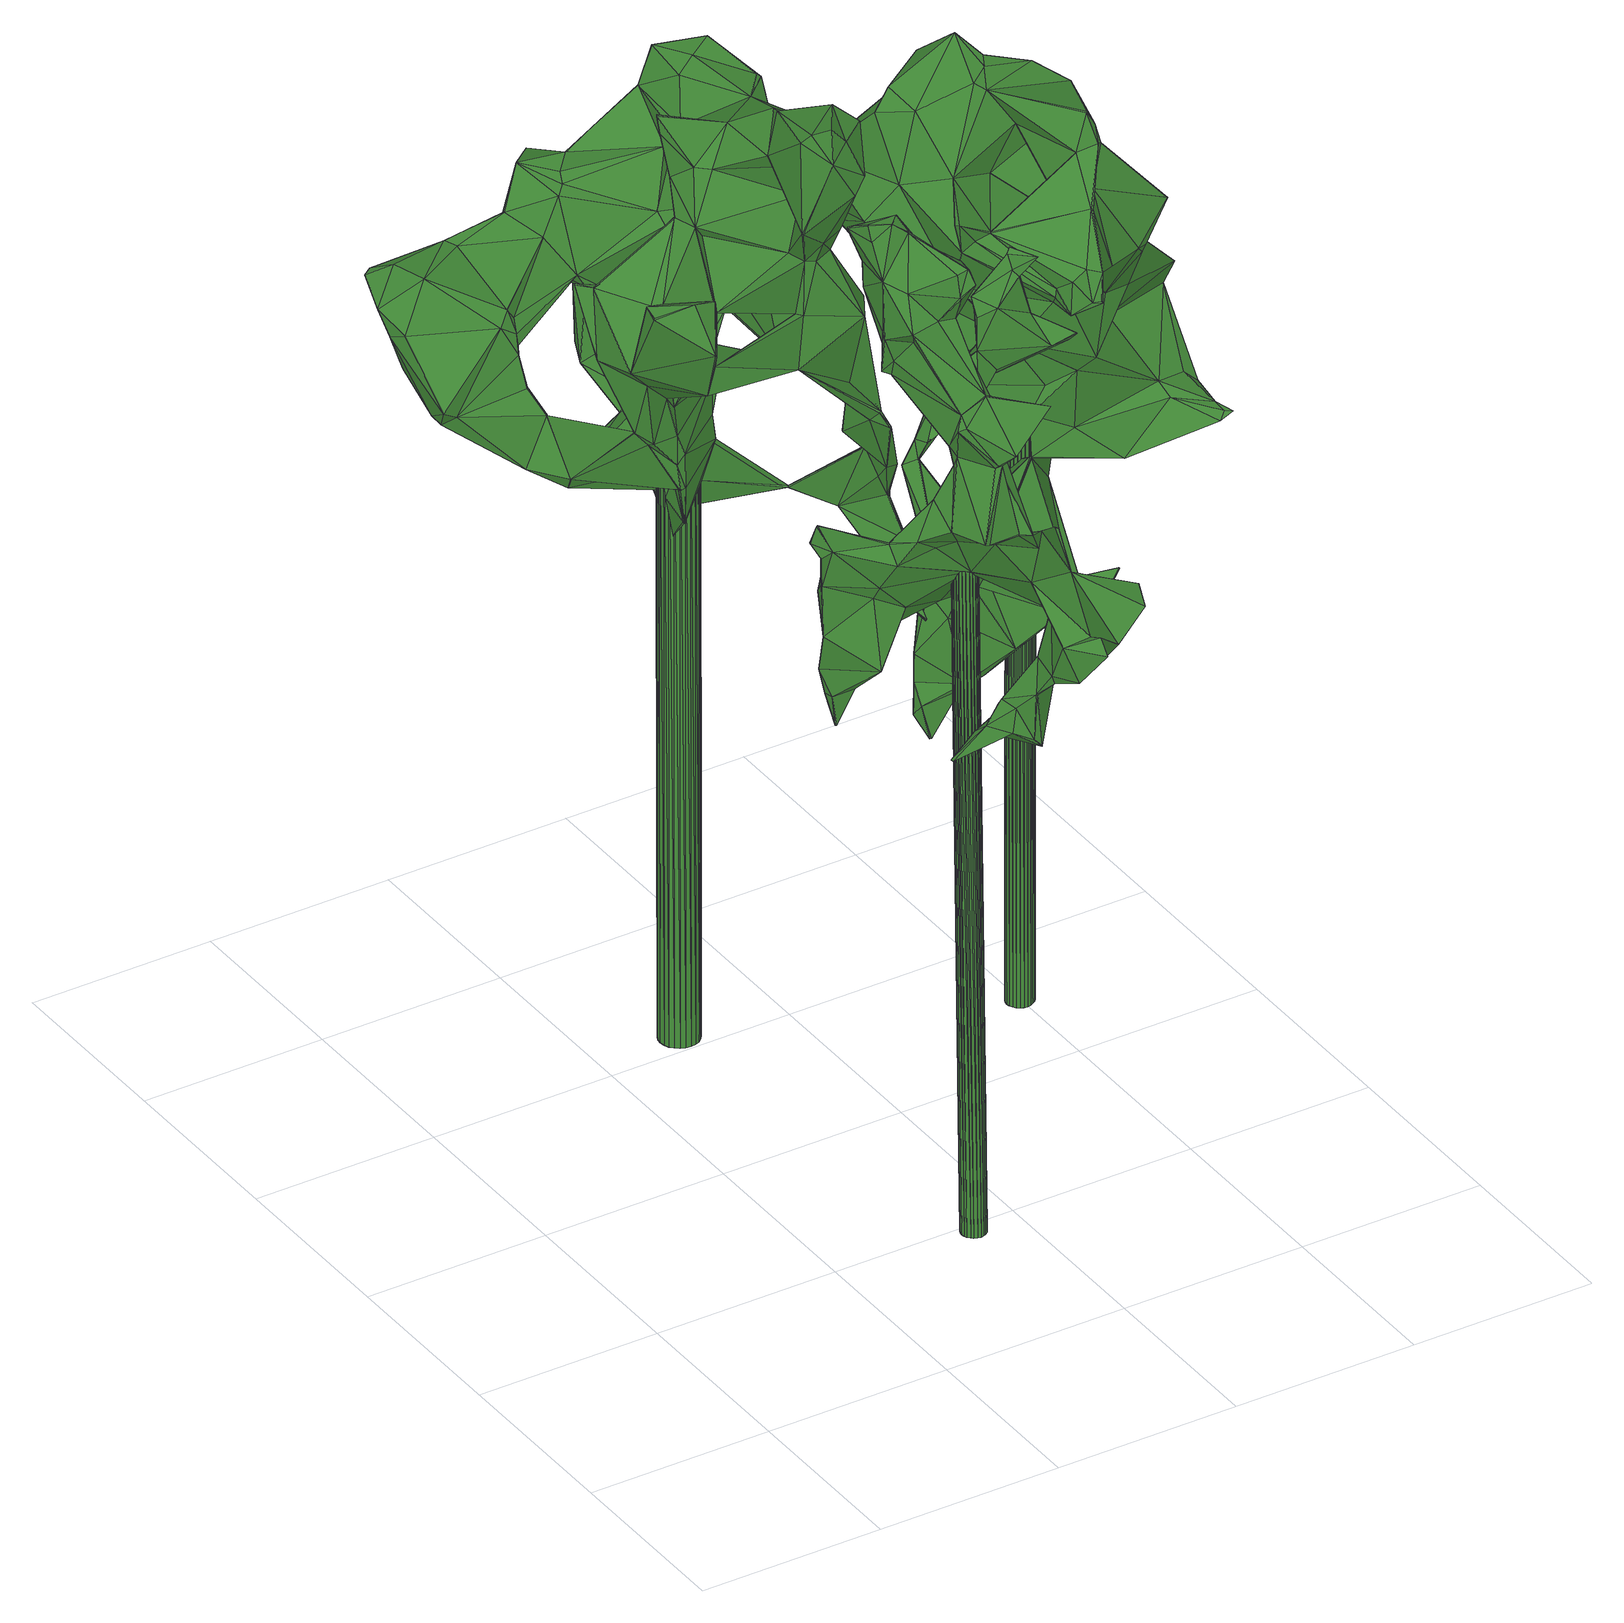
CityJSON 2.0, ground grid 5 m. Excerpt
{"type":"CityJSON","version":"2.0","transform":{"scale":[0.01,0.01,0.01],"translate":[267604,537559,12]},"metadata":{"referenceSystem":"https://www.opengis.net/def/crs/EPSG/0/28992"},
"CityObjects":{
"tree1":{"type":"SolitaryVegetationObject","attributes":{"gtid":6,"crown_width_m":6.53,"crown_median_z":33.1,"crown_r50_m":0.352,"crown_porosity":0.924,"trunk_H_m":20.82,"trunk_DBH_m":0.66,"trunk_radius_m":0.33,"trunk_base_height_m":12.28,"original_gtid":"6"},"geometry":[{"type":"Solid","lod":"3","boundaries":[[[[0,1,2]],[[3,2,1]],[[4,5,6]],[[7,8,9]],[[10,11,12]],[[10,13,11]],[[14,15,16]],[[17,18,19]],[[17,19,20]],[[21,22,23]],[[24,25,26]],[[27,9,28]],[[9,29,28]],[[19,30,31]],[[19,31,32]],[[2,33,34]],[[35,33,2]],[[36,37,38]],[[39,40,41]],[[18,42,43]],[[4,44,5]],[[45,46,47]],[[48,49,34]],[[50,51,52]],[[18,17,42]],[[52,53,54]],[[52,54,55]],[[56,57,58]],[[58,59,56]],[[20,32,60]],[[60,61,62]],[[62,63,20]],[[20,60,62]],[[6,64,65]],[[6,65,66]],[[38,37,34]],[[67,68,69]],[[70,36,38]],[[41,40,71]],[[72,70,38]],[[73,74,51]],[[73,51,50]],[[75,76,77]],[[66,61,6]],[[4,61,78]],[[79,80,81]],[[53,52,82]],[[83,84,85]],[[86,64,87]],[[88,89,31]],[[63,17,20]],[[21,74,22]],[[90,86,87]],[[91,83,92]],[[93,94,95]],[[96,97,98]],[[96,98,45]],[[2,3,99]],[[2,99,100]],[[101,102,75]],[[103,75,102]],[[75,77,101]],[[93,104,105]],[[99,106,100]],[[45,107,26]],[[79,108,109]],[[52,69,68]],[[55,69,52]],[[67,110,111]],[[42,17,88]],[[112,33,35]],[[113,114,115]],[[116,117,118]],[[119,118,117]],[[120,77,121]],[[48,37,36]],[[34,37,48]],[[49,0,2]],[[122,123,59]],[[0,70,72]],[[70,0,36]],[[49,48,0]],[[48,36,0]],[[124,125,126]],[[124,127,125]],[[86,90,128]],[[129,56,108]],[[20,19,32]],[[130,131,55]],[[23,73,54]],[[132,89,88]],[[69,131,67]],[[55,131,69]],[[75,133,76]],[[133,75,119]],[[72,134,3]],[[135,104,136]],[[12,137,24]],[[106,138,139]],[[18,43,30]],[[18,30,19]],[[43,42,140]],[[71,141,41]],[[142,137,11]],[[12,11,137]],[[97,105,13]],[[143,117,116]],[[101,129,138]],[[144,129,101]],[[120,145,144]],[[46,45,12]],[[10,12,45]],[[146,147,148]],[[149,147,146]],[[150,35,2]],[[113,35,150]],[[26,25,96]],[[138,151,101]],[[101,151,102]],[[152,153,67]],[[93,154,94]],[[155,134,72]],[[50,52,68]],[[111,68,67]],[[2,100,150]],[[156,103,157]],[[67,153,158]],[[128,90,159]],[[157,160,156]],[[45,13,10]],[[105,104,161]],[[135,161,104]],[[162,163,148]],[[32,164,60]],[[152,50,111]],[[165,166,8]],[[106,139,100]],[[111,110,167]],[[34,168,38]],[[116,83,85]],[[161,135,169]],[[170,171,172]],[[67,173,110]],[[155,124,126]],[[91,92,174]],[[88,63,132]],[[175,128,159]],[[175,159,94]],[[176,177,23]],[[158,173,67]],[[58,122,59]],[[31,30,88]],[[39,41,141]],[[57,129,144]],[[96,45,26]],[[13,178,11]],[[179,151,180]],[[172,181,170]],[[151,106,180]],[[182,91,174]],[[43,183,30]],[[49,2,34]],[[45,98,13]],[[74,184,52]],[[97,13,98]],[[185,186,161]],[[187,31,132]],[[187,132,86]],[[136,169,135]],[[179,180,188]],[[134,179,188]],[[189,190,14]],[[100,191,150]],[[192,193,194]],[[62,66,63]],[[57,145,58]],[[72,3,1]],[[72,1,0]],[[113,81,114]],[[153,152,167]],[[167,152,111]],[[133,195,76]],[[164,78,61]],[[142,196,137]],[[7,197,165]],[[171,198,105]],[[161,171,105]],[[83,162,92]],[[199,94,154]],[[25,196,97]],[[97,96,25]],[[123,192,200]],[[61,66,62]],[[80,115,114]],[[156,160,201]],[[93,182,104]],[[161,169,182]],[[161,182,185]],[[134,79,179]],[[200,179,79]],[[148,202,162]],[[158,153,167]],[[164,32,203]],[[200,109,123]],[[79,109,200]],[[126,79,204]],[[165,197,27]],[[186,181,172]],[[186,185,181]],[[130,152,131]],[[50,152,130]],[[30,183,88]],[[88,17,63]],[[152,67,131]],[[204,79,134]],[[27,197,9]],[[126,204,155]],[[42,88,183]],[[42,183,140]],[[205,184,29]],[[80,127,115]],[[24,206,46]],[[24,46,12]],[[137,196,24]],[[92,182,174]],[[154,196,142]],[[198,170,199]],[[198,199,142]],[[185,207,181]],[[164,208,78]],[[141,78,208]],[[95,159,90]],[[169,136,182]],[[116,162,83]],[[92,162,182]],[[91,209,83]],[[206,107,47]],[[140,183,43]],[[151,200,102]],[[80,79,125]],[[126,125,79]],[[206,47,46]],[[111,50,68]],[[151,138,106]],[[78,44,4]],[[204,134,155]],[[166,54,53]],[[21,23,177]],[[97,154,210]],[[102,157,103]],[[136,104,182]],[[164,61,60]],[[207,211,189]],[[5,212,195]],[[44,212,5]],[[52,51,74]],[[207,162,202]],[[5,117,143]],[[207,185,182]],[[95,94,159]],[[15,40,203]],[[39,203,40]],[[213,15,203]],[[213,203,32]],[[142,178,198]],[[14,16,189]],[[132,31,89]],[[55,54,73]],[[154,97,196]],[[32,31,213]],[[21,214,74]],[[213,187,15]],[[213,31,187]],[[105,210,93]],[[97,210,105]],[[40,212,44]],[[164,203,39]],[[86,65,64]],[[211,207,202]],[[179,200,151]],[[176,54,27]],[[27,54,166]],[[187,16,15]],[[141,44,78]],[[71,44,141]],[[141,208,39]],[[195,212,14]],[[40,14,212]],[[5,195,133]],[[14,40,15]],[[52,184,215]],[[173,143,110]],[[216,116,85]],[[5,133,117]],[[127,168,33]],[[34,33,168]],[[80,114,81]],[[205,215,184]],[[24,196,25]],[[189,211,217]],[[186,171,161]],[[186,172,171]],[[83,209,84]],[[47,107,45]],[[24,107,206]],[[107,24,26]],[[215,82,52]],[[166,82,205]],[[53,82,166]],[[82,215,205]],[[211,218,219]],[[176,74,214]],[[182,95,91]],[[93,95,182]],[[57,56,129]],[[84,90,87]],[[95,84,209]],[[95,90,84]],[[91,95,209]],[[207,182,162]],[[123,109,59]],[[39,208,164]],[[171,170,198]],[[130,73,50]],[[113,108,81]],[[81,108,79]],[[193,58,146]],[[194,157,102]],[[87,85,84]],[[167,85,64]],[[167,64,158]],[[64,85,87]],[[23,22,73]],[[74,73,22]],[[38,168,124]],[[134,188,3]],[[106,99,180]],[[188,180,3]],[[3,180,99]],[[216,143,116]],[[194,160,157]],[[143,167,110]],[[173,64,143]],[[158,64,173]],[[192,194,102]],[[167,143,85]],[[216,85,143]],[[154,142,199]],[[80,125,127]],[[181,199,170]],[[66,65,63]],[[57,144,145]],[[200,192,102]],[[122,192,123]],[[119,75,156]],[[105,178,13]],[[198,178,105]],[[130,55,73]],[[199,181,94]],[[207,94,181]],[[148,147,218]],[[201,193,146]],[[201,146,148]],[[122,58,193]],[[214,21,177]],[[193,192,122]],[[40,44,71]],[[101,77,144]],[[193,201,160]],[[194,193,160]],[[139,138,129]],[[144,77,120]],[[76,121,77]],[[211,202,218]],[[214,177,176]],[[154,93,210]],[[195,14,190]],[[219,218,147]],[[121,149,120]],[[121,219,149]],[[142,11,178]],[[176,184,74]],[[176,23,54]],[[4,6,61]],[[29,184,28]],[[205,29,8]],[[64,6,143]],[[143,6,5]],[[103,156,75]],[[116,119,156]],[[119,116,118]],[[190,217,195]],[[120,149,145]],[[132,63,65]],[[132,65,86]],[[86,16,187]],[[86,128,16]],[[129,150,191]],[[129,191,139]],[[189,16,207]],[[94,207,16]],[[139,191,100]],[[195,217,76]],[[116,163,162]],[[156,163,116]],[[156,201,163]],[[148,163,201]],[[190,189,217]],[[217,211,76]],[[128,175,16]],[[94,16,175]],[[202,148,218]],[[112,35,115]],[[113,115,35]],[[124,168,127]],[[127,33,112]],[[129,108,150]],[[133,119,117]],[[150,108,113]],[[72,124,155]],[[38,124,72]],[[59,109,108]],[[59,108,56]],[[127,112,115]],[[76,219,121]],[[205,8,166]],[[27,28,176]],[[176,28,184]],[[27,166,165]],[[165,8,7]],[[9,8,29]],[[7,9,197]],[[211,219,76]],[[146,58,149]],[[219,147,149]],[[149,58,145]],[[220,221,222]],[[220,222,223]],[[223,222,224]],[[223,224,225]],[[222,221,226]],[[222,226,224]],[[224,226,227]],[[224,227,225]],[[226,221,228]],[[226,228,227]],[[227,228,229]],[[227,229,225]],[[228,221,230]],[[228,230,229]],[[229,230,231]],[[229,231,225]],[[230,221,232]],[[230,232,231]],[[231,232,233]],[[231,233,225]],[[232,221,234]],[[232,234,233]],[[233,234,235]],[[233,235,225]],[[234,221,236]],[[234,236,235]],[[235,236,237]],[[235,237,225]],[[236,221,238]],[[236,238,237]],[[237,238,239]],[[237,239,225]],[[238,221,240]],[[238,240,239]],[[239,240,241]],[[239,241,225]],[[240,221,242]],[[240,242,241]],[[241,242,243]],[[241,243,225]],[[242,221,244]],[[242,244,243]],[[243,244,245]],[[243,245,225]],[[244,221,246]],[[244,246,245]],[[245,246,247]],[[245,247,225]],[[246,221,248]],[[246,248,247]],[[247,248,249]],[[247,249,225]],[[248,221,250]],[[248,250,249]],[[249,250,251]],[[249,251,225]],[[250,221,252]],[[250,252,251]],[[251,252,253]],[[251,253,225]],[[252,221,254]],[[252,254,253]],[[253,254,255]],[[253,255,225]],[[254,221,256]],[[254,256,255]],[[255,256,257]],[[255,257,225]],[[256,221,258]],[[256,258,257]],[[257,258,259]],[[257,259,225]],[[258,221,260]],[[258,260,259]],[[259,260,261]],[[259,261,225]],[[260,221,262]],[[260,262,261]],[[261,262,263]],[[261,263,225]],[[262,221,264]],[[262,264,263]],[[263,264,265]],[[263,265,225]],[[264,221,266]],[[264,266,265]],[[265,266,267]],[[265,267,225]],[[266,221,268]],[[266,268,267]],[[267,268,269]],[[267,269,225]],[[268,221,220]],[[268,220,269]],[[269,220,223]],[[269,223,225]]]]}]},
"tree2":{"type":"SolitaryVegetationObject","attributes":{"gtid":7,"crown_width_m":10.15,"crown_median_z":33.38,"crown_r50_m":0.491,"crown_porosity":0.906,"trunk_H_m":20.44,"trunk_DBH_m":1.06,"trunk_radius_m":0.529,"trunk_base_height_m":12.94,"original_gtid":"7"},"geometry":[{"type":"Solid","lod":"3","boundaries":[[[[270,271,272]],[[273,274,275]],[[276,277,278]],[[279,280,281]],[[282,283,284]],[[285,270,286]],[[287,288,289]],[[290,291,292]],[[293,294,295]],[[295,294,296]],[[297,298,299]],[[300,301,302]],[[301,303,302]],[[304,305,306]],[[307,282,308]],[[307,308,309]],[[310,311,312]],[[313,314,315]],[[316,317,318]],[[319,320,321]],[[322,323,324]],[[314,325,326]],[[326,325,327]],[[328,299,318]],[[315,329,313]],[[330,270,285]],[[295,296,289]],[[331,294,293]],[[296,294,300]],[[319,332,333]],[[321,332,319]],[[334,335,336]],[[337,336,335]],[[274,338,339]],[[340,341,342]],[[314,321,320]],[[314,320,315]],[[343,337,344]],[[276,345,346]],[[278,345,276]],[[298,317,316]],[[291,347,348]],[[349,350,351]],[[349,352,350]],[[353,329,315]],[[354,355,356]],[[351,350,352]],[[357,358,274]],[[359,360,358]],[[332,314,326]],[[361,323,362]],[[363,364,365]],[[366,322,367]],[[366,367,368]],[[314,332,321]],[[369,370,371]],[[277,299,328]],[[308,372,309]],[[373,374,375]],[[376,274,360]],[[377,378,286]],[[377,379,378]],[[332,326,333]],[[380,381,382]],[[383,276,346]],[[318,317,298]],[[299,316,318]],[[384,385,386]],[[328,297,355]],[[387,388,389]],[[387,389,390]],[[355,354,328]],[[278,277,328]],[[310,391,372]],[[392,393,394]],[[395,356,396]],[[295,397,293]],[[274,398,338]],[[299,298,316]],[[274,273,398]],[[278,354,345]],[[328,354,278]],[[273,275,368]],[[399,381,400]],[[318,298,328]],[[328,298,297]],[[345,401,346]],[[357,339,386]],[[402,403,404]],[[377,286,270]],[[377,270,272]],[[401,334,346]],[[363,405,406]],[[365,405,363]],[[306,305,407]],[[408,409,410]],[[411,324,384]],[[322,324,411]],[[352,373,351]],[[375,351,373]],[[412,413,414]],[[415,416,417]],[[367,273,368]],[[398,273,367]],[[364,418,419]],[[282,420,283]],[[325,421,327]],[[410,327,421]],[[422,423,323]],[[367,322,411]],[[424,425,426]],[[367,411,398]],[[374,427,428]],[[429,428,427]],[[430,431,432]],[[366,422,323]],[[433,434,435]],[[436,437,438]],[[356,355,396]],[[439,440,441]],[[432,292,442]],[[366,323,322]],[[325,314,443]],[[313,443,314]],[[444,378,379]],[[345,356,401]],[[445,271,395]],[[437,388,387]],[[320,353,315]],[[320,319,353]],[[333,410,409]],[[272,271,446]],[[369,357,370]],[[310,312,391]],[[395,447,356]],[[448,449,420]],[[441,420,449]],[[342,450,272]],[[377,272,450]],[[438,451,452]],[[453,347,454]],[[282,455,456]],[[370,357,457]],[[326,327,410]],[[326,410,333]],[[361,385,384]],[[458,459,343]],[[460,461,313]],[[462,463,340]],[[368,422,366]],[[357,464,457]],[[415,430,432]],[[309,372,465]],[[466,401,356]],[[354,356,345]],[[467,279,281]],[[303,301,331]],[[468,409,302]],[[469,271,270]],[[300,302,296]],[[349,351,375]],[[468,329,353]],[[408,302,409]],[[333,409,319]],[[444,431,285]],[[330,285,431]],[[294,331,301]],[[470,419,418]],[[470,418,471]],[[364,419,365]],[[471,472,293]],[[324,361,384]],[[274,339,357]],[[353,319,409]],[[353,409,468]],[[473,335,474]],[[470,406,419]],[[346,462,383]],[[475,476,477]],[[462,346,334]],[[471,418,390]],[[438,478,436]],[[364,479,387]],[[340,463,430]],[[475,480,476]],[[406,481,363]],[[297,396,355]],[[307,455,282]],[[421,482,408]],[[413,483,304]],[[484,451,485]],[[452,451,484]],[[450,379,377]],[[486,362,423]],[[423,487,486]],[[276,446,277]],[[383,446,276]],[[463,488,330]],[[392,394,489]],[[356,447,466]],[[466,334,401]],[[325,490,421]],[[393,392,291]],[[485,451,491]],[[415,432,287]],[[417,492,444]],[[493,413,412]],[[494,479,361]],[[415,495,496]],[[408,410,421]],[[324,323,361]],[[497,361,479]],[[497,479,364]],[[383,462,272]],[[302,498,296]],[[382,426,434]],[[423,362,323]],[[499,500,501]],[[374,477,375]],[[390,364,387]],[[396,299,445]],[[390,502,472]],[[364,390,418]],[[503,380,433]],[[373,427,374]],[[504,505,506]],[[429,435,425]],[[434,425,435]],[[306,507,281]],[[331,293,472]],[[502,331,472]],[[343,344,508]],[[343,508,509]],[[405,419,406]],[[379,510,444]],[[404,403,505]],[[466,474,335]],[[474,447,511]],[[336,424,426]],[[365,419,405]],[[300,294,301]],[[512,428,429]],[[513,414,280]],[[280,414,281]],[[514,503,312]],[[478,505,515]],[[391,312,503]],[[516,481,489]],[[504,506,517]],[[494,387,479]],[[517,448,427]],[[517,427,373]],[[325,443,490]],[[279,467,302]],[[452,347,453]],[[433,391,503]],[[466,447,474]],[[450,341,496]],[[450,496,379]],[[342,341,450]],[[430,496,340]],[[341,340,496]],[[415,496,430]],[[277,445,299]],[[349,375,518]],[[486,438,437]],[[491,451,438]],[[370,491,438]],[[358,357,369]],[[343,509,394]],[[343,459,336]],[[408,519,498]],[[289,498,519]],[[453,478,438]],[[454,478,453]],[[304,467,305]],[[492,475,444]],[[287,289,519]],[[520,476,521]],[[520,521,413]],[[477,374,475]],[[471,522,470]],[[511,336,399]],[[382,434,433]],[[343,393,458]],[[468,302,467]],[[478,515,523]],[[272,446,383]],[[456,380,503]],[[386,339,338]],[[384,386,338]],[[411,338,398]],[[411,384,338]],[[399,400,511]],[[474,400,524]],[[336,511,334]],[[447,334,511]],[[474,525,473]],[[474,524,525]],[[359,369,439]],[[336,337,343]],[[473,344,337]],[[408,498,302]],[[444,510,417]],[[379,417,510]],[[486,487,438]],[[343,394,393]],[[304,306,414]],[[413,304,414]],[[281,414,306]],[[307,525,524]],[[373,403,517]],[[309,465,526]],[[517,403,402]],[[429,448,435]],[[337,335,473]],[[406,527,481]],[[489,481,527]],[[392,527,470]],[[406,470,527]],[[489,527,392]],[[516,484,485]],[[528,484,516]],[[296,498,289]],[[481,516,485]],[[437,436,388]],[[509,508,528]],[[509,528,516]],[[471,390,472]],[[283,529,275]],[[368,275,529]],[[395,396,445]],[[299,396,297]],[[530,492,531]],[[334,466,335]],[[518,532,349]],[[502,279,303]],[[520,413,476]],[[420,435,448]],[[284,533,308]],[[482,287,519]],[[482,519,408]],[[534,438,487]],[[452,453,438]],[[369,371,439]],[[282,372,420]],[[477,518,375]],[[465,311,499]],[[282,456,503]],[[289,397,295]],[[288,397,289]],[[471,293,397]],[[522,471,397]],[[535,392,470]],[[422,534,423]],[[476,536,537]],[[497,485,491]],[[286,378,285]],[[444,285,378]],[[313,329,460]],[[483,460,329]],[[459,538,424]],[[374,428,290]],[[395,271,469]],[[432,431,444]],[[447,488,334]],[[291,539,347]],[[402,504,517]],[[432,444,290]],[[307,524,455]],[[513,412,414]],[[456,455,524]],[[358,369,359]],[[313,530,443]],[[443,530,490]],[[428,500,290]],[[501,500,428]],[[404,504,402]],[[352,532,493]],[[413,493,532]],[[462,488,463]],[[334,488,462]],[[349,532,352]],[[382,433,380]],[[505,539,480]],[[362,494,361]],[[342,272,462]],[[342,462,340]],[[291,348,540]],[[505,480,499]],[[541,476,537]],[[331,502,303]],[[535,522,288]],[[470,522,535]],[[309,528,508]],[[309,508,307]],[[344,473,508]],[[533,360,359]],[[376,360,533]],[[533,284,283]],[[358,360,274]],[[512,429,425]],[[288,522,397]],[[541,542,290]],[[476,541,530]],[[492,530,541]],[[526,452,484]],[[363,543,364]],[[497,364,543]],[[475,541,290]],[[492,541,475]],[[537,542,541]],[[444,475,374]],[[374,290,444]],[[467,507,407]],[[426,425,434]],[[428,512,501]],[[514,312,311]],[[421,416,482]],[[362,486,494]],[[290,539,291]],[[386,385,491]],[[497,491,385]],[[361,497,385]],[[437,494,486]],[[290,292,432]],[[386,464,357]],[[512,425,424]],[[413,532,476]],[[518,476,532]],[[476,518,477]],[[533,283,376]],[[274,376,275]],[[404,505,504]],[[517,506,499]],[[458,538,459]],[[499,506,505]],[[280,544,513]],[[283,275,376]],[[534,487,423]],[[517,449,448]],[[469,488,395]],[[535,292,392]],[[426,382,399]],[[502,280,279]],[[305,467,407]],[[329,468,467]],[[433,372,391]],[[421,490,416]],[[465,452,526]],[[279,302,303]],[[454,505,478]],[[403,412,545]],[[403,545,505]],[[441,529,283]],[[441,283,420]],[[439,371,440]],[[407,507,306]],[[467,281,507]],[[329,467,483]],[[416,490,531]],[[490,530,531]],[[476,530,521]],[[313,521,530]],[[284,308,282]],[[336,426,399]],[[517,499,449]],[[416,531,417]],[[456,524,400]],[[380,456,400]],[[500,480,546]],[[499,480,500]],[[417,495,415]],[[379,495,417]],[[483,467,304]],[[545,412,513]],[[478,523,436]],[[505,545,515]],[[502,390,547]],[[502,547,280]],[[436,280,547]],[[436,547,388]],[[388,547,389]],[[389,547,390]],[[449,311,310]],[[449,499,311]],[[395,488,447]],[[438,534,370]],[[544,523,513]],[[545,513,523]],[[545,523,515]],[[370,464,491]],[[417,531,492]],[[441,548,439]],[[392,292,291]],[[280,436,523]],[[280,523,544]],[[442,292,535]],[[542,537,539]],[[288,442,535]],[[288,287,442]],[[500,546,290]],[[546,475,290]],[[514,465,503]],[[501,512,538]],[[424,538,512]],[[348,501,540]],[[538,458,540]],[[484,528,309]],[[538,540,501]],[[330,488,270]],[[469,270,488]],[[424,336,459]],[[465,514,311]],[[420,372,433]],[[431,463,330]],[[431,430,463]],[[454,539,505]],[[347,539,454]],[[403,373,549]],[[290,542,539]],[[387,494,437]],[[432,442,287]],[[352,549,373]],[[493,549,352]],[[412,403,549]],[[412,549,493]],[[371,529,440]],[[422,529,371]],[[368,529,422]],[[440,529,441]],[[363,481,543]],[[485,543,481]],[[526,484,309]],[[516,394,509]],[[489,394,516]],[[525,508,473]],[[307,508,525]],[[429,427,448]],[[359,548,533]],[[439,548,359]],[[503,372,282]],[[503,465,372]],[[485,497,543]],[[370,534,371]],[[371,534,422]],[[499,501,348]],[[379,496,495]],[[465,348,452]],[[347,452,348]],[[499,348,465]],[[458,393,540]],[[291,540,393]],[[433,435,420]],[[287,550,415]],[[287,482,550]],[[482,416,550]],[[415,550,416]],[[546,480,475]],[[536,476,480]],[[537,536,480]],[[537,480,539]],[[400,381,380]],[[382,381,399]],[[474,511,400]],[[521,461,413]],[[413,461,483]],[[460,483,461]],[[521,313,461]],[[310,372,449]],[[449,372,441]],[[548,441,372]],[[308,533,372]],[[533,548,372]],[[370,457,464]],[[491,464,386]],[[445,446,271]],[[445,277,446]],[[551,552,553]],[[551,553,554]],[[554,553,555]],[[554,555,556]],[[553,552,557]],[[553,557,555]],[[555,557,558]],[[555,558,556]],[[557,552,559]],[[557,559,558]],[[558,559,560]],[[558,560,556]],[[559,552,561]],[[559,561,560]],[[560,561,562]],[[560,562,556]],[[561,552,563]],[[561,563,562]],[[562,563,564]],[[562,564,556]],[[563,552,565]],[[563,565,564]],[[564,565,566]],[[564,566,556]],[[565,552,567]],[[565,567,566]],[[566,567,568]],[[566,568,556]],[[567,552,569]],[[567,569,568]],[[568,569,570]],[[568,570,556]],[[569,552,571]],[[569,571,570]],[[570,571,572]],[[570,572,556]],[[571,552,573]],[[571,573,572]],[[572,573,574]],[[572,574,556]],[[573,552,575]],[[573,575,574]],[[574,575,576]],[[574,576,556]],[[575,552,577]],[[575,577,576]],[[576,577,578]],[[576,578,556]],[[577,552,579]],[[577,579,578]],[[578,579,580]],[[578,580,556]],[[579,552,581]],[[579,581,580]],[[580,581,582]],[[580,582,556]],[[581,552,583]],[[581,583,582]],[[582,583,584]],[[582,584,556]],[[583,552,585]],[[583,585,584]],[[584,585,586]],[[584,586,556]],[[585,552,587]],[[585,587,586]],[[586,587,588]],[[586,588,556]],[[587,552,589]],[[587,589,588]],[[588,589,590]],[[588,590,556]],[[589,552,591]],[[589,591,590]],[[590,591,592]],[[590,592,556]],[[591,552,593]],[[591,593,592]],[[592,593,594]],[[592,594,556]],[[593,552,595]],[[593,595,594]],[[594,595,596]],[[594,596,556]],[[595,552,597]],[[595,597,596]],[[596,597,598]],[[596,598,556]],[[597,552,599]],[[597,599,598]],[[598,599,600]],[[598,600,556]],[[599,552,551]],[[599,551,600]],[[600,551,554]],[[600,554,556]]]]}]},
"tree3":{"type":"SolitaryVegetationObject","attributes":{"gtid":14,"crown_width_m":7.61,"crown_median_z":31.36,"crown_r50_m":0.472,"crown_porosity":0.88,"trunk_H_m":18.79,"trunk_DBH_m":0.727,"trunk_radius_m":0.363,"trunk_base_height_m":12.57,"original_gtid":"15"},"geometry":[{"type":"Solid","lod":"3","boundaries":[[[[601,602,603]],[[602,604,603]],[[605,606,607]],[[605,607,608]],[[609,610,611]],[[612,613,614]],[[615,616,617]],[[618,619,620]],[[621,622,623]],[[624,625,626]],[[627,628,629]],[[630,631,632]],[[633,634,635]],[[625,636,626]],[[621,637,638]],[[639,640,641]],[[642,643,601]],[[644,643,642]],[[645,646,647]],[[625,624,648]],[[649,627,650]],[[651,650,652]],[[603,653,654]],[[655,656,657]],[[658,648,624]],[[659,660,661]],[[662,635,634]],[[663,664,659]],[[665,666,608]],[[667,633,637]],[[668,645,669]],[[670,671,672]],[[633,671,670]],[[673,674,675]],[[676,677,678]],[[632,623,622]],[[632,622,630]],[[661,660,679]],[[680,681,682]],[[683,678,684]],[[655,685,686]],[[616,687,686]],[[688,689,690]],[[659,661,663]],[[663,691,692]],[[663,692,664]],[[640,639,693]],[[634,694,695]],[[601,643,696]],[[696,618,697]],[[642,601,698]],[[691,699,700]],[[659,664,701]],[[702,703,704]],[[705,678,706]],[[707,702,708]],[[644,676,681]],[[686,656,655]],[[704,703,631]],[[709,710,711]],[[712,711,710]],[[713,714,715]],[[716,715,714]],[[608,666,717]],[[718,665,719]],[[720,661,721]],[[722,714,723]],[[641,714,722]],[[692,691,700]],[[724,725,726]],[[639,641,722]],[[663,661,727]],[[663,727,691]],[[673,728,729]],[[730,731,670]],[[720,627,649]],[[683,684,732]],[[607,606,690]],[[724,733,628]],[[734,735,678]],[[627,652,650]],[[720,721,627]],[[657,736,737]],[[738,739,725]],[[717,605,608]],[[602,697,618]],[[701,664,700]],[[701,699,740]],[[740,699,691]],[[664,692,700]],[[651,660,650]],[[660,651,679]],[[649,660,659]],[[701,649,659]],[[650,660,649]],[[741,621,638]],[[684,678,705]],[[721,739,738]],[[642,668,677]],[[742,743,744]],[[602,618,620]],[[621,741,622]],[[630,622,741]],[[745,673,675]],[[745,658,746]],[[745,746,673]],[[666,605,717]],[[698,747,748]],[[733,749,647]],[[750,751,752]],[[729,631,703]],[[753,638,754]],[[640,714,641]],[[755,756,757]],[[708,758,688]],[[759,758,708]],[[760,680,619]],[[677,669,706]],[[752,761,762]],[[655,713,715]],[[763,713,655]],[[672,730,670]],[[764,730,672]],[[697,601,696]],[[726,765,724]],[[625,742,636]],[[697,602,601]],[[644,760,643]],[[636,742,766]],[[646,668,767]],[[768,658,675]],[[760,769,680]],[[720,727,661]],[[606,711,712]],[[756,706,757]],[[632,611,623]],[[680,620,619]],[[751,770,761]],[[748,747,771]],[[625,743,742]],[[772,762,773]],[[742,774,775]],[[635,756,755]],[[753,776,777]],[[754,776,753]],[[710,768,712]],[[778,680,682]],[[678,683,734]],[[773,749,779]],[[755,757,770]],[[737,736,734]],[[766,780,636]],[[781,615,617]],[[608,782,665]],[[774,712,768]],[[662,695,684]],[[634,695,662]],[[737,734,683]],[[682,653,604]],[[682,739,653]],[[642,676,644]],[[713,763,783]],[[635,637,633]],[[684,763,732]],[[739,784,653]],[[734,736,735]],[[616,772,617]],[[737,785,657]],[[786,689,688]],[[638,777,741]],[[617,735,736]],[[623,611,764]],[[612,614,639]],[[755,754,635]],[[758,786,688]],[[657,781,736]],[[766,742,775]],[[647,771,652]],[[651,652,771]],[[662,705,635]],[[738,725,724]],[[667,672,671]],[[787,639,614]],[[739,721,784]],[[681,680,769]],[[770,706,762]],[[695,783,684]],[[757,706,770]],[[705,756,635]],[[705,706,756]],[[682,681,676]],[[608,607,782]],[[627,721,628]],[[786,665,689]],[[788,687,789]],[[790,709,648]],[[612,639,722]],[[732,737,683]],[[760,644,769]],[[769,644,681]],[[616,789,687]],[[778,620,680]],[[791,765,726]],[[726,725,791]],[[791,792,765]],[[792,791,739]],[[739,791,725]],[[678,677,706]],[[632,609,611]],[[629,628,733]],[[658,745,675]],[[630,741,704]],[[630,704,631]],[[743,648,709]],[[709,790,710]],[[729,728,609]],[[673,703,674]],[[729,703,673]],[[674,703,702]],[[777,758,704]],[[777,704,741]],[[602,620,604]],[[778,604,620]],[[684,783,763]],[[770,762,761]],[[707,708,690]],[[698,748,767]],[[755,770,754]],[[638,635,754]],[[708,702,759]],[[754,770,776]],[[751,776,770]],[[686,772,616]],[[652,627,629]],[[709,711,743]],[[723,743,722]],[[625,648,743]],[[792,739,682]],[[682,733,792]],[[759,702,758]],[[704,758,702]],[[702,775,774]],[[682,604,778]],[[636,793,626]],[[711,606,613]],[[647,652,629]],[[733,647,629]],[[679,747,661]],[[719,786,758]],[[721,738,628]],[[779,682,678]],[[678,682,676]],[[767,668,698]],[[646,645,668]],[[670,634,633]],[[779,678,735]],[[655,715,685]],[[774,768,702]],[[672,794,764]],[[764,794,623]],[[623,667,621]],[[724,628,738]],[[604,653,603]],[[632,631,609]],[[729,609,631]],[[667,623,794]],[[672,667,794]],[[795,713,783]],[[795,783,766]],[[719,665,786]],[[615,789,616]],[[788,789,615]],[[687,656,686]],[[687,657,656]],[[796,797,750]],[[649,740,720]],[[727,720,740]],[[651,771,747]],[[718,719,798]],[[743,711,612]],[[722,743,612]],[[750,752,796]],[[665,718,666]],[[750,776,751]],[[662,684,705]],[[780,766,731]],[[700,699,701]],[[796,693,797]],[[787,797,693]],[[787,693,639]],[[707,690,606]],[[601,603,698]],[[716,640,693]],[[716,693,796]],[[642,677,676]],[[782,607,690]],[[647,749,645]],[[695,766,783]],[[614,605,798]],[[666,798,605]],[[777,719,758]],[[797,719,750]],[[777,750,719]],[[719,797,787]],[[689,665,782]],[[798,666,718]],[[762,706,669]],[[762,669,773]],[[798,787,614]],[[719,787,798]],[[799,749,733]],[[779,749,799]],[[752,751,761]],[[773,617,772]],[[773,779,617]],[[773,645,749]],[[779,733,682]],[[779,799,733]],[[615,781,788]],[[766,695,694]],[[687,781,657]],[[642,698,668]],[[774,744,800]],[[742,744,774]],[[796,752,686]],[[772,686,752]],[[686,685,796]],[[781,617,736]],[[772,752,762]],[[687,788,781]],[[777,776,750]],[[753,777,638]],[[689,782,690]],[[748,801,767]],[[646,767,801]],[[646,801,647]],[[748,771,801]],[[771,647,801]],[[727,740,691]],[[688,690,708]],[[800,707,712]],[[712,707,606]],[[768,675,674]],[[774,800,712]],[[790,648,768]],[[677,668,669]],[[773,669,645]],[[685,716,796]],[[685,715,716]],[[635,638,637]],[[667,637,621]],[[609,728,610]],[[657,785,655]],[[626,610,728]],[[611,610,764]],[[667,671,633]],[[800,766,775]],[[707,800,775]],[[707,775,702]],[[702,768,674]],[[768,648,658]],[[710,790,768]],[[763,655,785]],[[800,744,766]],[[766,744,795]],[[795,744,723]],[[743,723,744]],[[605,613,606]],[[614,613,605]],[[711,613,612]],[[723,714,795]],[[795,714,713]],[[716,714,640]],[[701,740,649]],[[763,785,732]],[[737,732,785]],[[731,766,694]],[[731,694,670]],[[670,694,634]],[[679,651,747]],[[728,746,626]],[[764,793,730]],[[636,780,793]],[[730,793,731]],[[780,731,793]],[[610,793,764]],[[610,626,793]],[[724,792,733]],[[765,792,724]],[[784,721,661]],[[603,654,698]],[[784,654,653]],[[698,654,747]],[[661,747,654]],[[784,661,654]],[[779,735,617]],[[624,746,658]],[[626,746,624]],[[728,673,746]],[[696,643,618]],[[618,643,619]],[[619,643,760]],[[802,803,804]],[[802,804,805]],[[805,804,806]],[[805,806,807]],[[804,803,808]],[[804,808,806]],[[806,808,809]],[[806,809,807]],[[808,803,810]],[[808,810,809]],[[809,810,811]],[[809,811,807]],[[810,803,812]],[[810,812,811]],[[811,812,813]],[[811,813,807]],[[812,803,814]],[[812,814,813]],[[813,814,815]],[[813,815,807]],[[814,803,816]],[[814,816,815]],[[815,816,817]],[[815,817,807]],[[816,803,818]],[[816,818,817]],[[817,818,819]],[[817,819,807]],[[818,803,820]],[[818,820,819]],[[819,820,821]],[[819,821,807]],[[820,803,822]],[[820,822,821]],[[821,822,823]],[[821,823,807]],[[822,803,824]],[[822,824,823]],[[823,824,825]],[[823,825,807]],[[824,803,826]],[[824,826,825]],[[825,826,827]],[[825,827,807]],[[826,803,828]],[[826,828,827]],[[827,828,829]],[[827,829,807]],[[828,803,830]],[[828,830,829]],[[829,830,831]],[[829,831,807]],[[830,803,832]],[[830,832,831]],[[831,832,833]],[[831,833,807]],[[832,803,834]],[[832,834,833]],[[833,834,835]],[[833,835,807]],[[834,803,836]],[[834,836,835]],[[835,836,837]],[[835,837,807]],[[836,803,838]],[[836,838,837]],[[837,838,839]],[[837,839,807]],[[838,803,840]],[[838,840,839]],[[839,840,841]],[[839,841,807]],[[840,803,842]],[[840,842,841]],[[841,842,843]],[[841,843,807]],[[842,803,844]],[[842,844,843]],[[843,844,845]],[[843,845,807]],[[844,803,846]],[[844,846,845]],[[845,846,847]],[[845,847,807]],[[846,803,848]],[[846,848,847]],[[847,848,849]],[[847,849,807]],[[848,803,850]],[[848,850,849]],[[849,850,851]],[[849,851,807]],[[850,803,802]],[[850,802,851]],[[851,802,805]],[[851,805,807]]]]}]}
},
"vertices":[
[666,709,2831],[702,698,2732],[693,593,2733],[706,701,2656],[557,649,2008],[677,537,2026],[677,609,1894],[1122,706,2619],[1112,703,2605],[1160,640,2614],[959,301,1478],[941,306,1500],[901,342,1513],[961,304,1478],[681,506,1975],[662,556,1891],[856,472,1916],[658,706,1534],[588,685,1546],[566,676,1627],[606,711,1720],[1260,624,2370],[1251,645,2344],[1253,649,2346],[862,399,1516],[900,405,1562],[894,424,1517],[1131,677,2551],[1128,674,2551],[1117,687,2567],[590,654,1552],[658,544,1661],[555,639,1743],[767,596,2846],[728,606,2878],[733,544,2712],[677,689,2847],[684,641,2874],[758,635,2878],[525,601,1998],[554,596,2009],[502,610,2044],[629,697,1485],[603,661,1462],[522,611,2088],[917,446,1446],[804,453,1405],[803,457,1406],[682,639,2872],[685,630,2829],[1011,668,2238],[1078,695,2290],[1026,699,2360],[1048,716,2431],[1138,745,2415],[989,764,2267],[835,357,2488],[777,351,2420],[876,286,2342],[977,293,2447],[590,719,1818],[611,730,1872],[599,728,1818],[663,704,1750],[808,573,1910],[741,595,1802],[635,726,1859],[882,749,2132],[951,743,2265],[960,767,2275],[669,712,2833],[518,609,2089],[707,705,2740],[1077,707,2272],[1192,631,2355],[799,443,2256],[756,384,2114],[792,417,2298],[553,650,2006],[807,466,2656],[844,416,2769],[798,433,2682],[1026,713,2470],[1082,502,1938],[968,533,1883],[961,527,1902],[853,589,1771],[915,594,1818],[653,653,1552],[672,585,1659],[946,568,1790],[1122,491,1936],[1113,491,1944],[1118,370,1734],[1033,382,1797],[1066,485,1908],[933,420,1551],[965,403,1601],[936,412,1502],[708,616,2574],[700,595,2565],[779,431,2325],[811,429,2368],[828,427,2265],[1160,346,1740],[1034,359,1645],[712,628,2452],[856,441,1479],[837,360,2489],[857,368,2470],[861,702,2109],[885,696,2149],[830,478,2769],[762,454,2675],[788,390,2764],[786,394,2765],[922,413,2022],[766,474,2124],[797,425,2055],[802,446,2185],[841,324,2300],[788,282,2122],[997,382,2367],[959,374,2413],[796,595,2812],[856,465,2782],[894,563,2740],[853,465,2784],[907,566,1787],[786,390,2434],[1027,715,2234],[955,736,2194],[701,614,1725],[759,469,2159],[844,623,2639],[1180,327,1745],[1264,356,1805],[909,339,1582],[730,613,2446],[726,596,2494],[606,662,1460],[501,614,2044],[935,290,1639],[815,552,1957],[761,362,2409],[844,313,2311],[866,348,2280],[890,295,2111],[921,281,2104],[858,319,2304],[721,503,2622],[733,615,2446],[954,714,2179],[881,724,2123],[993,377,1681],[878,619,2685],[844,418,2238],[850,417,2278],[837,733,2081],[945,564,1791],[903,392,2296],[1134,239,1742],[991,354,2052],[891,298,2110],[544,631,1898],[1115,707,2603],[1073,723,2519],[865,702,2106],[770,598,2847],[1240,287,1786],[981,168,1725],[1074,212,1734],[1014,96,1828],[834,731,2084],[1122,488,1938],[966,529,1881],[1166,684,2428],[1259,627,2372],[939,290,1638],[766,583,2548],[730,629,2479],[952,196,1819],[1088,378,1887],[606,659,1462],[1069,677,2479],[1022,184,1834],[1023,141,1855],[740,564,1805],[757,631,2600],[853,451,1929],[761,463,2023],[750,544,2569],[938,391,2368],[947,387,2319],[902,395,2338],[710,463,2057],[899,388,1586],[1125,706,2616],[967,258,1678],[958,256,1703],[851,410,2453],[903,389,2294],[958,315,2035],[545,627,1898],[884,585,2687],[1022,719,2506],[800,456,1408],[946,330,1934],[540,621,1986],[1087,503,1924],[1008,382,1650],[844,330,2079],[675,534,2024],[657,578,1852],[1257,624,2373],[1026,699,2454],[903,510,1927],[795,421,2054],[889,295,2107],[802,286,2115],[908,475,28],[875,475,28],[907,483,28],[895,497,2110],[894,505,2110],[862,497,2110],[904,491,28],[890,513,2110],[899,498,28],[885,520,2109],[892,503,28],[878,526,2109],[884,507,28],[871,529,2109],[875,508,28],[862,530,2109],[867,507,28],[853,529,2109],[859,504,28],[846,526,2109],[852,499,28],[839,521,2109],[847,492,28],[833,514,2109],[843,484,28],[830,506,2109],[842,475,28],[829,497,2109],[843,467,28],[830,489,2109],[846,459,28],[833,481,2110],[852,452,28],[838,474,2110],[858,447,28],[845,469,2110],[866,443,28],[853,465,2110],[875,442,28],[861,464,2110],[883,443,28],[870,465,2110],[891,446,28],[878,468,2110],[898,452,28],[885,473,2110],[903,458,28],[890,480,2110],[907,466,28],[893,488,2110],
[1066,1168,1751],[1105,1228,1627],[1095,1167,1751],[112,1686,1944],[230,1776,1880],[116,1650,1937],[1124,1247,1586],[1129,1180,1519],[1122,1249,1499],[784,1645,2558],[771,1645,2538],[649,1493,2620],[385,1511,1740],[302,1568,1790],[338,1564,1778],[999,1137,1928],[1024,1087,1924],[1013,1454,2321],[983,1580,2404],[1007,1564,2435],[801,1222,2128],[816,1491,2116],[830,1478,2193],[879,1852,2538],[937,1768,2694],[996,1729,2542],[980,1594,2659],[1084,1120,1396],[1081,1074,1394],[1079,1074,1398],[971,1600,2667],[877,1736,2678],[902,1517,2673],[833,1726,2641],[671,1404,2614],[616,1482,2736],[623,1479,2687],[622,1585,1741],[367,1543,1768],[610,1638,1806],[491,1321,1937],[546,1338,1985],[583,1311,1880],[781,1094,2559],[838,1045,2763],[777,1093,2819],[1081,1021,1392],[1083,1022,1389],[1086,1022,1393],[919,1179,2833],[800,1080,2842],[838,1051,2860],[42,1818,2199],[135,1758,2287],[119,1868,2272],[909,1059,2643],[937,1061,2689],[910,1064,2645],[1124,1164,1425],[790,1261,2686],[988,1242,1840],[835,1852,2657],[884,1061,2804],[974,1143,2787],[948,1422,1599],[728,1463,1673],[754,1438,1792],[676,1550,1726],[120,1825,2002],[146,1797,2006],[1053,1272,1905],[1042,1228,1939],[1056,1180,1894],[678,1587,1804],[662,1568,1724],[1081,1393,1589],[1084,1395,1631],[752,1538,2091],[763,1493,2029],[489,1110,2450],[378,1111,2450],[376,1110,2446],[388,1163,2451],[829,1281,2789],[1114,1257,1493],[1090,1186,1421],[1036,1338,1557],[229,1740,2058],[261,1735,1899],[301,1661,1911],[281,1705,1880],[272,1886,2277],[289,1854,2273],[726,2010,2165],[579,2008,2365],[762,2042,2211],[67,1734,2160],[55,1783,2136],[96,1607,1998],[324,1639,2069],[329,1644,2092],[323,1634,2071],[382,1490,1781],[381,1224,2227],[522,1104,2183],[500,1033,2342],[279,1704,1876],[1028,1087,1926],[1009,1108,1961],[1013,1109,1963],[580,1306,1689],[581,1303,1686],[580,1300,1689],[1109,1223,1698],[93,1933,2235],[262,1862,2243],[232,1838,2208],[481,1897,2419],[547,1796,2392],[549,1809,2419],[608,1878,2416],[561,1309,1858],[828,1628,2122],[796,1563,2005],[694,1695,1943],[1034,1335,1559],[1087,1183,1424],[953,1713,2468],[116,1824,2001],[584,1303,1690],[641,1452,1543],[1056,1406,1593],[383,1479,2339],[409,1436,2344],[386,1481,2341],[779,2011,2182],[779,1965,2133],[618,1484,2739],[957,1318,2599],[898,1285,2748],[954,1165,2657],[71,1922,2229],[632,1426,2473],[648,1361,2476],[642,1466,2563],[1029,1212,2230],[911,1174,2425],[986,1139,2227],[709,1941,2313],[739,1962,2289],[378,1487,1780],[937,1171,2475],[283,1650,2153],[310,1665,2189],[586,1307,1880],[562,1303,1859],[584,1302,1787],[454,1266,2144],[532,1303,2060],[493,1299,1945],[1012,1245,1984],[991,1224,1985],[980,1222,2202],[566,1303,1788],[568,1297,1788],[488,1317,1936],[737,1672,2316],[537,1794,2362],[557,1743,2158],[335,1614,1988],[332,1610,1988],[361,1569,1924],[939,1476,2292],[783,1090,2558],[827,1183,2105],[1124,1181,1520],[1109,1228,1628],[947,1420,1596],[460,1332,1970],[463,1336,1971],[1040,1127,1919],[585,1750,2110],[642,1677,1987],[613,1741,2111],[785,1590,2218],[641,1510,1646],[640,1507,1647],[327,1657,2120],[786,1470,1948],[750,1446,1859],[832,1254,2645],[877,1255,2546],[1057,1253,1770],[990,1246,1840],[334,1679,2152],[653,1586,1865],[948,1423,1593],[791,1445,2678],[849,1328,2764],[1076,1223,1691],[801,1732,2264],[855,1836,2472],[794,1848,2560],[678,1532,1672],[689,1486,1593],[564,1137,2232],[598,1184,2348],[554,1114,2277],[743,1645,2287],[434,1881,2303],[582,1375,2258],[717,1910,2052],[928,1276,2467],[710,1383,2607],[575,1758,1892],[575,1792,2101],[495,1797,2256],[335,1674,2153],[1054,1249,1769],[714,1824,1994],[864,1129,2483],[492,1793,2178],[843,1186,2253],[528,1312,2327],[434,1876,2305],[999,1185,2217],[1023,1235,1980],[482,1889,2236],[953,1511,2610],[559,1398,2079],[560,1348,2138],[565,1323,2012],[791,1844,2560],[651,1482,1726],[387,1481,2337],[570,1442,2283],[463,1417,2285],[627,1482,2688],[624,1662,1809],[629,1685,1832],[995,1223,1988],[727,1458,1672],[565,1309,1938],[654,1460,2523],[728,1446,1836],[802,1573,2308],[596,1817,1914],[383,1378,2180],[558,1128,2425],[909,1485,2518],[675,1373,2436],[835,1241,2404],[913,1721,2442],[778,1620,2340],[642,1456,1540],[653,1500,1625],[641,1617,1864],[730,1865,2058],[582,1759,1882],[141,1620,1966],[843,1181,2411],[867,1168,2410],[555,1132,2426],[353,1616,1841],[328,1651,2121],[880,1541,2291],[604,1381,2311],[778,1365,2337],[764,1470,1943],[823,1480,2189],[772,1482,2004],[830,1203,2253],[820,1335,2309],[643,1897,2237],[820,1627,2433],[639,1412,2407],[557,1358,2207],[792,1729,2450],[365,1572,1922],[507,1336,2315],[912,1210,2289],[728,1475,94],[675,1475,94],[726,1489,94],[728,1480,2138],[726,1494,2138],[675,1480,2138],[721,1502,94],[721,1506,2138],[712,1512,94],[713,1517,2138],[701,1521,94],[702,1526,2138],[689,1526,94],[689,1531,2138],[675,1528,94],[675,1533,2138],[661,1526,94],[661,1531,2138],[648,1521,94],[649,1526,2138],[638,1512,94],[638,1517,2138],[629,1501,94],[629,1506,2138],[624,1489,94],[624,1493,2138],[622,1475,94],[622,1480,2138],[624,1461,94],[624,1466,2138],[629,1448,94],[630,1453,2138],[638,1438,94],[638,1442,2138],[649,1429,94],[649,1434,2138],[661,1424,94],[662,1429,2138],[675,1422,94],[675,1427,2138],[689,1424,94],[689,1429,2138],[702,1429,94],[702,1434,2138],[712,1438,94],[713,1443,2138],[721,1449,94],[721,1453,2138],[726,1461,94],[726,1466,2138],
[1520,1382,1464],[1517,1392,1398],[1472,1349,1391],[1504,1364,1396],[1470,845,2347],[1516,969,2442],[1449,883,2342],[1405,785,2316],[1262,1494,2559],[1366,1443,2494],[1225,1541,2367],[1553,1022,2458],[1521,969,2439],[1561,946,2277],[1859,938,1735],[1783,1038,1773],[1666,1059,1628],[1613,1436,1354],[1638,1441,1344],[1614,1431,1353],[1185,1577,2188],[1182,1613,2217],[1201,1634,2211],[1621,1355,2597],[1683,1310,2532],[1540,1533,2486],[1392,1109,1152],[1476,1053,1247],[1339,1174,1372],[1133,1592,2388],[1203,1440,2565],[1137,1595,2389],[1383,1411,2038],[1434,1388,2041],[1309,1321,1911],[1524,1366,2410],[1239,1376,2103],[1218,1361,2103],[1674,1008,2252],[1709,1048,2209],[1705,1026,2243],[1501,1352,1510],[1644,1441,1472],[1654,1406,1488],[1355,1085,1564],[1332,1119,1538],[1315,1105,1492],[1654,1281,2586],[1284,1172,1055],[1251,1187,1246],[1218,1225,1310],[1281,1159,1372],[1439,1303,1373],[1399,1305,1362],[1903,1263,1932],[1863,1108,1779],[1898,1102,1746],[1599,1367,2614],[1183,1234,1061],[1183,1233,1142],[1287,1327,1202],[1435,1164,2029],[1218,1249,995],[1183,1236,967],[1371,829,2267],[1421,767,2319],[1213,1579,2181],[1350,1163,1572],[1438,1119,1681],[1457,1449,2074],[1318,1440,2211],[1334,1551,2248],[1436,1453,2704],[1405,1319,2646],[1456,1353,2656],[1576,1306,1508],[1443,1128,1671],[1520,1137,1725],[1213,1257,1280],[1641,1438,1345],[1657,1404,1484],[1585,1272,1485],[1740,1205,1760],[1654,1270,1936],[1708,1199,1942],[1780,1088,1793],[1871,980,1763],[1270,1098,2364],[1401,942,2271],[1304,1083,2384],[1241,1223,917],[1206,1245,946],[1636,1098,2088],[1469,1227,2191],[1634,1206,2049],[1583,1425,1428],[1548,1412,1403],[1405,1312,1413],[1214,1203,907],[1210,1205,905],[1189,1207,1004],[1318,1272,2429],[1278,1378,2575],[1230,1374,2385],[1475,1148,1842],[1448,1141,1784],[1307,1087,2385],[1221,1088,2431],[1599,1085,2593],[1574,1082,2633],[1590,1057,2555],[1537,1071,2540],[1800,1226,2107],[1741,1084,2209],[1871,1161,2062],[1724,1135,2063],[1420,770,2323],[1375,829,2266],[1408,967,2216],[1334,1158,1069],[1447,1129,1152],[1783,1053,2334],[1773,1089,2322],[1543,975,1296],[1583,1033,1308],[1629,1022,1348],[1279,1205,1027],[1393,1556,2611],[1263,1476,2596],[1343,1521,2285],[1410,1314,2268],[1809,1282,1868],[1500,1045,1357],[1713,1161,1653],[1667,1064,1626],[1783,1165,1619],[1768,1211,1708],[1525,1073,1258],[1514,1114,1294],[1278,1180,1034],[1165,1426,2275],[1602,1283,2485],[1604,1067,2546],[1548,1051,2379],[1472,1386,2665],[1534,1463,2579],[1361,1281,1362],[1318,1173,1463],[1360,1087,1563],[1352,1041,2077],[1389,1152,2019],[1541,1072,1916],[1272,1274,2094],[1262,1248,1936],[1258,1261,1884],[1272,1260,1848],[1268,1257,1849],[1246,1120,2327],[1215,1101,2427],[1684,1454,1492],[1485,1126,1862],[1447,1136,1785],[1868,1291,1910],[1378,1614,2309],[1626,1019,1352],[1539,1211,2221],[1331,1166,1548],[1432,1304,2625],[1685,1450,1490],[1311,1195,1888],[1284,1166,1393],[1558,1110,1726],[1440,1115,1680],[1497,1278,2521],[1443,1306,2382],[1360,1111,2056],[1275,1197,2179],[1558,1379,1412],[1447,1126,1668],[1453,1310,2324],[1864,949,1735],[1416,893,2311],[1696,1228,2068],[1356,1248,1336],[1858,1126,1770],[1397,941,2248],[1517,976,2242],[1889,927,1759],[1871,940,1759],[1577,1085,2634],[1627,1023,1351],[1528,1044,1347],[1455,1441,2422],[1247,1608,2206],[1720,1144,2275],[1582,1053,1949],[1479,1048,2193],[1454,904,2288],[1356,1140,1547],[1508,1053,2360],[1317,1159,1500],[1511,1225,57],[1475,1225,57],[1510,1234,57],[1513,1224,1936],[1512,1233,1936],[1477,1224,1936],[1507,1243,57],[1508,1242,1936],[1501,1251,57],[1502,1249,1936],[1493,1256,57],[1495,1255,1936],[1484,1260,57],[1486,1259,1936],[1475,1261,57],[1477,1260,1936],[1466,1260,57],[1467,1259,1936],[1457,1256,57],[1459,1255,1936],[1449,1251,57],[1451,1249,1936],[1444,1243,57],[1445,1242,1936],[1440,1234,57],[1441,1233,1936],[1439,1225,57],[1440,1224,1936],[1440,1216,57],[1441,1214,1936],[1444,1207,57],[1445,1206,1936],[1449,1199,57],[1451,1198,1936],[1457,1194,57],[1458,1192,1936],[1466,1190,57],[1467,1189,1936],[1475,1189,57],[1477,1187,1936],[1484,1190,57],[1486,1189,1936],[1493,1194,57],[1495,1192,1936],[1501,1199,57],[1502,1198,1936],[1507,1207,57],[1508,1206,1936],[1510,1216,57],[1512,1214,1936]
]}
